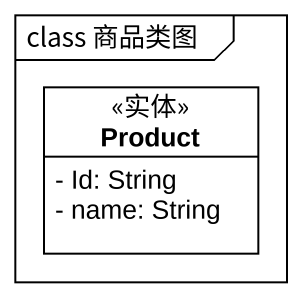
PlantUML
@startuml
mainframe class 商品类图
hide circle
hide empty members
skinparam classAttributeIconSize 0
class Product <<实体>> {
  - Id: String
  - name: String
}
@enduml
